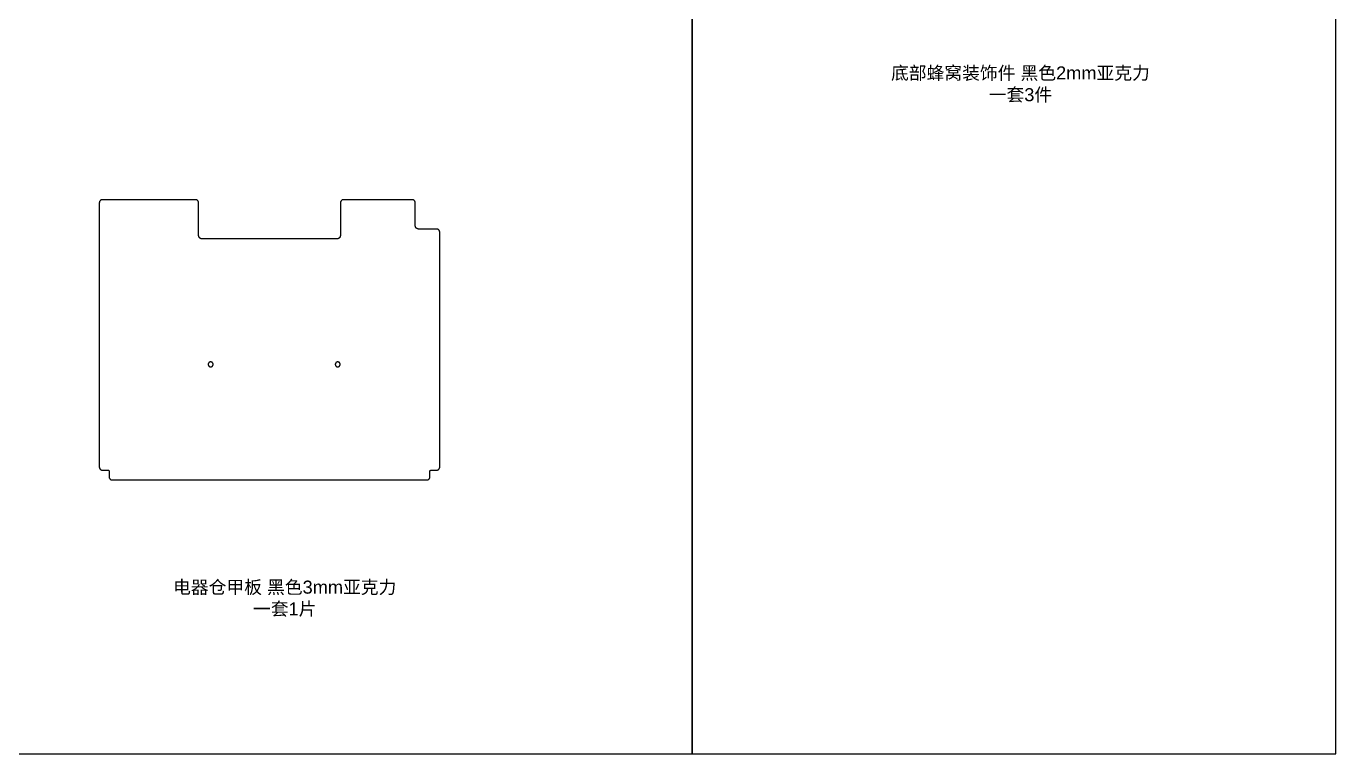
# Model space of a CAD drawing. Header units: millimetres. Extents: x 1059 to 2747, y -753 to 156.
# Drawn here: x 1943 to 2747, y -753 to -306 of the extents above; entities that cross this region are included whole.
import ezdxf

# ---------------------------------------------------------------- set-up
doc = ezdxf.new("R2010")
doc.units = ezdxf.units.MM
doc.header["$MEASUREMENT"] = 0
doc.layers.add('图层 01', color=7, linetype='Continuous', true_color=0x000000)
doc.styles.add('Arial Regular', font='arial.ttf')

msp = doc.modelspace()

# ---------------------------------------------------------------- linework, layer by layer
at = {"layer": '图层 01', "color": 1, "true_color": 0xff0000}
for points in [[(1059.317, -752.736), (2352.06, -752.736), (2352.06, 155.843), (1059.317, 155.843)], [(2352.06, -752.736), (2747.141, -752.736), (2747.141, 155.843), (2352.06, 155.843)]]:
    msp.add_lwpolyline(points, close=True, dxfattribs=at)
for points in [[(1990.057, -412.704), (1988.057, -412.704), (1988.057, -414.704)], [(2049.057, -414.704), (2049.057, -412.704), (2047.057, -412.704)], [(2138.057, -412.704), (2136.057, -412.704), (2136.057, -414.704)], [(2182.057, -414.704), (2182.057, -412.704), (2180.057, -412.704)], [(2184.057, -430.704), (2182.057, -430.704), (2182.057, -428.704)], [(2197.057, -432.704), (2197.057, -430.704), (2195.057, -430.704)], [(2051.057, -436.704), (2049.057, -436.704), (2049.057, -434.704)], [(2136.057, -434.704), (2136.057, -436.704), (2134.057, -436.704)], [(1988.057, -576.704), (1988.057, -578.704), (1990.057, -578.704)], [(1993.557, -578.704), (1994.057, -578.704), (1994.057, -579.204)], [(2191.057, -579.204), (2191.057, -578.704), (2191.557, -578.704)], [(2195.057, -578.704), (2197.057, -578.704), (2197.057, -576.704)], [(1994.057, -582.704), (1994.057, -584.704), (1996.057, -584.704)], [(2189.057, -584.704), (2191.057, -584.704), (2191.057, -582.704)]]:
    msp.add_rational_spline(points, [1, 0.707106781187, 1], degree=2, dxfattribs=at)
for points in [[(1988.057, -414.704), (1988.057, -495.704), (1988.057, -576.704)], [(2047.057, -412.704), (2018.557, -412.704), (1990.057, -412.704)], [(2049.057, -434.704), (2049.057, -424.704), (2049.057, -414.704)], [(2136.057, -414.704), (2136.057, -424.704), (2136.057, -434.704)], [(2180.057, -412.704), (2159.057, -412.704), (2138.057, -412.704)], [(2182.057, -428.704), (2182.057, -421.704), (2182.057, -414.704)], [(2195.057, -430.704), (2189.557, -430.704), (2184.057, -430.704)], [(2197.057, -576.704), (2197.057, -504.704), (2197.057, -432.704)], [(2134.057, -436.704), (2092.557, -436.704), (2051.057, -436.704)], [(1990.057, -578.704), (1991.807, -578.704), (1993.557, -578.704)], [(2191.557, -578.704), (2193.307, -578.704), (2195.057, -578.704)], [(1994.057, -579.204), (1994.057, -580.954), (1994.057, -582.704)], [(1996.057, -584.704), (2092.557, -584.704), (2189.057, -584.704)], [(2191.057, -582.704), (2191.057, -580.954), (2191.057, -579.204)]]:
    msp.add_open_spline(points, degree=2, dxfattribs=at)
for points in [[(2056.426, -512.252), (2057.926, -512.252), (2057.926, -513.752), (2057.926, -515.252), (2056.426, -515.252), (2054.926, -515.252), (2054.926, -513.752), (2054.926, -512.252), (2056.426, -512.252)], [(2134.421, -512.252), (2135.921, -512.252), (2135.921, -513.752), (2135.921, -515.252), (2134.421, -515.252), (2132.921, -515.252), (2132.921, -513.752), (2132.921, -512.252), (2134.421, -512.252)]]:
    msp.add_rational_spline(points, [1, 0.707106781187, 1, 0.707106781187, 1, 0.707106781187, 1, 0.707106781187, 1], degree=2, knots=[-12.5663706, -12.5663706, -12.5663706, -9.424778, -9.424778, -6.2831853, -6.2831853, -3.1415927, -3.1415927, 0, 0, 0], dxfattribs=at)

# ---------------------------------------------------------------- texts
at = {"layer": '图层 01', "color": 1, "true_color": 0xff0000, "char_height": 8, "attachment_point": 2, "style": 'Arial Regular'}
for s, insert, width in [('{\\fArial;底}{\\fArial;部}{\\fArial;蜂}{\\fArial;窝}{\\fArial;装}{\\fArial;饰}{\\fArial;件 }{\\fArial;黑}{\\fArial;色2mm}{\\fArial;亚}{\\fArial;克}{\\fArial;力}\\P{\\fArial;一}{\\fArial;套3}{\\fArial;件}\\P', (2553.543, -330.937, -143.45), 336.52174), ('{\\fArial;电}{\\fArial;器}{\\fArial;仓}{\\fArial;甲}{\\fArial;板 }{\\fArial;黑}{\\fArial;色3mm}{\\fArial;亚}{\\fArial;克}{\\fArial;力}\\P{\\fArial;一}{\\fArial;套1}{\\fArial;片}\\P', (2101.901, -646.47, -143.45), 290.86957)]:
    msp.add_mtext(s, dxfattribs=dict(at, insert=insert, width=width))

doc.saveas('drawing.dxf')
